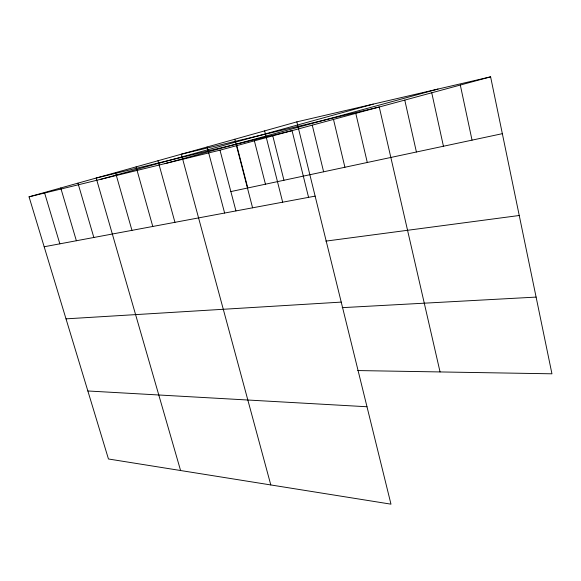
<?xml version="1.0" encoding="UTF-8"?>
<svg xmlns="http://www.w3.org/2000/svg" width="581" height="581" viewBox="0 0 581 581"><rect width="100%" height="100%" fill="white"/><g stroke="black" fill="none" stroke-linecap="round" stroke-linejoin="round"><path stroke-width="0.87" d="M296.847 121.865L390.977 504.163L108.458 458.99L29.05 196.828L296.847 121.865L490.604 76.837L551.95 373.808L357.7 370.562M100.687 179.326L373.285 104.101M165.048 163.595L438.03 89.053M29.05 196.828L219.988 150.167L490.604 76.837M230.868 191.577L502.347 133.674M44.178 246.765L315.134 196.124M325.825 241.122L519.247 215.493M66.009 318.853L341.229 302.105M342.209 307.654L536.103 297.094M87.862 390.977L366.989 406.751M44.468 192.514L59.843 243.838M60.744 187.961L76.372 240.745M77.956 183.138L93.846 237.484M180.582 470.523L96.185 178.04L292.054 130.638L308.584 197.402M115.525 172.622L131.952 230.359M136.085 166.863L152.781 226.467M157.981 160.734L174.946 222.32M270.804 484.946L181.345 154.197L379.262 107.013L440.057 371.934M207.119 146.978L224.629 213.038M219.988 150.167L235.93 210.874M236.808 145.613L247.782 187.968M234.804 139.229L252.582 207.809M254.384 140.849L265.459 184.199M264.631 130.885L282.671 202.188M272.787 135.867L283.956 180.255M312.266 125.162L323.617 171.794M333.487 119.417L344.911 167.248M355.79 113.368L367.294 162.477M404.775 100.099L416.41 152.004M431.748 92.786L443.434 146.238M460.312 85.044L472.033 140.137"/></g></svg>
